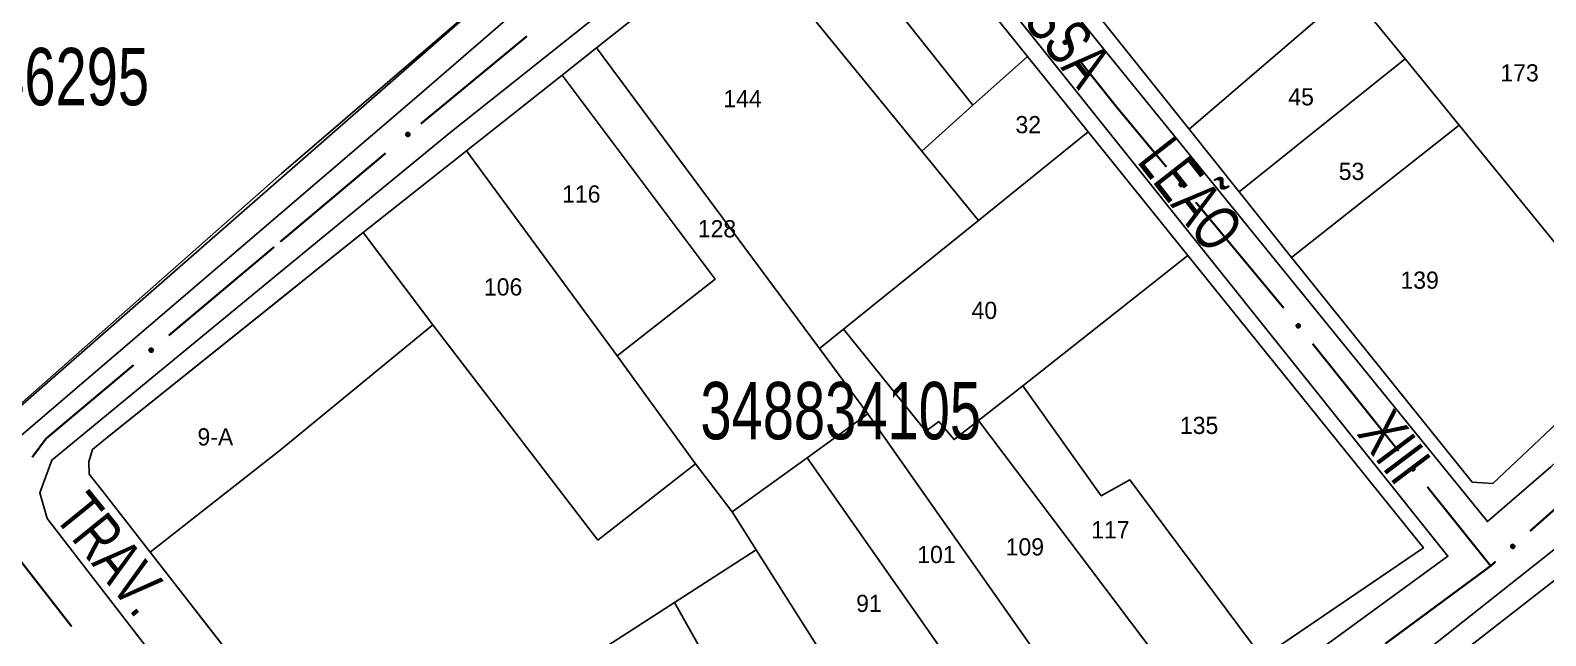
# Model space of a CAD drawing. Extents: x 199577 to 200882, y 4838726 to 4840156.
# Drawn here: x 199978.2 to 200110.4, y 4839618.1 to 4839670.9 of the extents above; entities that cross this region are included whole.
import ezdxf
from ezdxf.enums import TextEntityAlignment as Align

# ---------------------------------------------------------------- set-up
doc = ezdxf.new("R2010")
doc.units = 0
doc.header["$LTSCALE"] = 1.5
doc.header["$MEASUREMENT"] = 0
for name, color, linetype in [('CD_MALHA_LOTES', 7, 'CONTINUOUS'), ('CD_TXT_QUADRA', 2, 'CONTINUOUS'), ('RU-QUADRA', 210, 'CONTINUOUS'), ('SV-EIXO-RUA-PAV', 20, 'CONTINUOUS'), ('SV-RUA-PAVIM', 7, 'CONTINUOUS'), ('SV-TXT-RUA-PAV', 7, 'CONTINUOUS'), ('Th_NmrPorta', 1, 'CONTINUOUS')]:
    doc.layers.add(name, color=color, linetype=linetype)
doc.styles.add('ARIAL', font='ARIAL.SHX')

msp = doc.modelspace()

# ---------------------------------------------------------------- linework, layer by layer
at = {"layer": 'CD_MALHA_LOTES', "linetype": 'Continuous', "flags": 128}
for points in [[(200045.3, 4839683.43), (200048.45, 4839685.93), (200051.28, 4839685.9), (200065.18, 4839668.64)], [(200060.42, 4839664.38), (200045.3, 4839683.43)], [(200027.59, 4839669.4), (200040.35, 4839679.51)], [(200055.96, 4839660.38), (200040.35, 4839679.51)], [(200023.55, 4839678.56), (199954.6, 4839618.28)], [(200079.28, 4839662.29), (200093.3, 4839674.32)], [(200098.1, 4839668.43), (200093.3, 4839674.32)], [(200079.28, 4839662.29), (200070.67, 4839673.05)], [(200024.58, 4839667.01), (200027.59, 4839669.4)], [(200047.03, 4839643.18), (200027.59, 4839669.4)], [(200060.42, 4839664.38), (200065.18, 4839668.64)], [(200065.18, 4839668.64), (200070.48, 4839662.07)], [(200083.64, 4839656.83), (200098.1, 4839668.43)], [(200102.82, 4839662.64), (200098.1, 4839668.43)], [(200016.25, 4839660.41), (200024.58, 4839667.01)], [(200029.4, 4839642.55), (200037.93, 4839649.21), (200024.58, 4839667.01)], [(200055.96, 4839660.38), (200060.42, 4839664.38)], [(200083.64, 4839656.83), (200079.28, 4839662.29)], [(200088.21, 4839651.12), (200102.82, 4839662.64)], [(200118.5, 4839643.42), (200102.82, 4839662.64)], [(200070.48, 4839662.07), (200060.89, 4839654.34)], [(200070.48, 4839662.07), (200079.17, 4839651.29)], [(200007.25, 4839653.29), (200016.25, 4839660.41)], [(200029.4, 4839642.55), (200016.25, 4839660.41)], [(200060.89, 4839654.34), (200055.96, 4839660.38)], [(200088.21, 4839651.12), (200083.64, 4839656.83)], [(200049.12, 4839644.86), (200060.89, 4839654.34)], [(200007.25, 4839653.29), (199984.9, 4839635.42), (199983.63, 4839634.38)], [(200013.31, 4839645.24), (200007.25, 4839653.29)], [(200064.76, 4839639.91), (200079.17, 4839651.29)], [(200079.17, 4839651.29), (200099.7, 4839625.81), (200085.64, 4839616.24)], [(200105.76, 4839631.4), (200103.97, 4839631.51), (200088.21, 4839651.12)], [(200000, 4839634.31), (200013.31, 4839645.24)], [(200027.71, 4839626.47), (200013.31, 4839645.24)], [(200047.03, 4839643.18), (200049.12, 4839644.86)], [(200060.9, 4839636.89), (200058.78, 4839635.24), (200057.44, 4839636.81), (200056.3, 4839635.96), (200049.12, 4839644.86)], [(200036.23, 4839633.12), (200029.4, 4839642.55)], [(200051.26, 4839637.48), (200047.03, 4839643.18)], [(200118.5, 4839643.42), (200105.76, 4839631.4)], [(200060.9, 4839636.89), (200064.76, 4839639.91)], [(200085.64, 4839616.24), (200074.1, 4839631.73), (200071.61, 4839630.33), (200064.76, 4839639.91)], [(200045.97, 4839633.65), (200051.26, 4839637.48)], [(200072.49, 4839607.27), (200051.26, 4839637.48)], [(200079.61, 4839612.12), (200060.9, 4839636.89)], [(199983.63, 4839634.38), (199983.3, 4839633.29), (199983.35, 4839632.21), (199984.46, 4839630.81), (199988.67, 4839625.42)], [(199988.67, 4839625.42), (200000, 4839634.31)], [(200036.23, 4839633.12), (200027.71, 4839626.47)], [(200039.43, 4839628.93), (200036.23, 4839633.12)], [(200039.43, 4839628.93), (200045.97, 4839633.65)], [(200066.88, 4839603.8), (200045.97, 4839633.65)], [(200041.52, 4839625.63), (200039.43, 4839628.93)], [(200007.15, 4839601.7), (199988.67, 4839625.42)], [(200034.38, 4839621.03), (200041.52, 4839625.63)], [(200058.61, 4839598.67), (200041.52, 4839625.63)], [(200104.77, 4839618), (200113.02, 4839624.44)], [(200028.49, 4839617.23), (200034.38, 4839621.03)], [(200049.99, 4839593.33), (200034.38, 4839621.03)]]:
    msp.add_lwpolyline(points, dxfattribs=at)
at = {"layer": 'RU-QUADRA', "linetype": 'Continuous', "flags": 128}
for points in [[(200118.5, 4839643.41), (200105.76, 4839631.4), (200103.97, 4839631.51), (200088.21, 4839651.12), (200083.64, 4839656.83), (200079.28, 4839662.29), (200070.67, 4839673.05), (200057.06, 4839689.91), (200056.85, 4839691.31), (200057.54, 4839692.88), (200070.05, 4839703.06), (200077.02, 4839708.74), (200081.85, 4839712.67), (200086.23, 4839716.23), (200092.91, 4839721.69), (200099.23, 4839726.85), (200105.52, 4839731.99), (200110.86, 4839736.36)], [(200051.28, 4839685.9), (200065.18, 4839668.64), (200070.48, 4839662.07), (200079.17, 4839651.29), (200099.7, 4839625.81), (200083.16, 4839614.54)], [(200000, 4839610.87), (199984.46, 4839630.81), (199983.35, 4839632.21), (199983.3, 4839633.29), (199983.63, 4839634.38), (199984.9, 4839635.42), (200000, 4839647.49), (200003.64, 4839650.4), (200007.25, 4839653.29), (200016.25, 4839660.41), (200024.58, 4839667.01), (200027.59, 4839669.4), (200040.35, 4839679.51)]]:
    msp.add_lwpolyline(points, dxfattribs=at)
for points in [[(200000.12, 4839658.43), (200023.55, 4839678.56), (200000, 4839707.88), (199989.84, 4839719.57), (199950.14, 4839689.2), (199947.72, 4839691.9), (199895.17, 4839648.14), (199900.55, 4839642), (199898.34, 4839640.25), (199909.12, 4839628.26), (199905.39, 4839624.93), (199930.08, 4839597.17), (199954.6, 4839618.28)], [(200089.19, 4839605.85), (200101.24, 4839615.25), (200104.77, 4839618), (200113.02, 4839624.44), (200120.13, 4839629.98), (200137.06, 4839608.96), (200142.21, 4839602.58), (200147.16, 4839596.43), (200145.51, 4839595.29), (200153.13, 4839585.84), (200154.84, 4839586.9), (200157.3, 4839583.85), (200160.39, 4839580.02), (200159.37, 4839577), (200149.12, 4839571.53), (200143.31, 4839568.44), (200120.53, 4839556.29), (200114.15, 4839567.59), (200110.39, 4839572.45), (200103.46, 4839583.29)]]:
    msp.add_lwpolyline(points, close=True, dxfattribs=at)
at = {"layer": 'SV-EIXO-RUA-PAV', "const_width": 0.18}
for points in [[(200012.264174, 4839662.767534), (200021.520286, 4839670.404574)], [(200069.701946, 4839668.299247), (200072.818655, 4839664.389499)], [(200072.818655, 4839664.389499), (200072.89, 4839664.3)], [(200072.89, 4839664.3), (200077.292944, 4839659.006155)], [(200000.01, 4839652.48), (200009.194068, 4839660.203529)], [(200079.850734, 4839655.930816), (200087.524104, 4839646.704799)], [(199990.28255, 4839644.309514), (199999.471274, 4839652.027502)], [(200090.041744, 4839643.59668), (200097.546012, 4839634.232602)], [(199979.58, 4839635.32), (199987.219642, 4839641.736851)], [(199978.37371, 4839633.695968), (199979.566273, 4839635.301519)], [(199979.566273, 4839635.301519), (199979.58, 4839635.32)], [(200108.997147, 4839627.252073), (200117.984629, 4839635.203499)], [(200100.047435, 4839631.111242), (200105.05028, 4839624.868523)], [(199974.44, 4839628.4), (199981.815655, 4839618.934288)], [(200096.377739, 4839617.436746), (200105.228749, 4839623.96818)], [(200105.05028, 4839624.868523), (200105.57, 4839624.22)], [(200105.228749, 4839623.96818), (200105.57, 4839624.22)], [(200105.57, 4839624.22), (200106.00132, 4839624.601598)]]:
    msp.add_lwpolyline(points, dxfattribs=at)
at = {"layer": 'SV-EIXO-RUA-PAV'}
for points in [[(200068.451777, 4839670.044114), (200068.50045, 4839670.039318), (200068.541301, 4839670.025243), (200068.571994, 4839670.003697), (200068.594152, 4839669.977586), (200068.613812, 4839669.948319), (200068.627124, 4839669.914439), (200068.633568, 4839669.873563), (200068.6291, 4839669.824704), (200068.611931, 4839669.783804), (200068.592418, 4839669.752583), (200068.566521, 4839669.72791), (200068.537769, 4839669.709288), (200068.50212, 4839669.696624), (200068.460632, 4839669.690498), (200068.411611, 4839669.69618), (200068.371657, 4839669.710253), (200068.342516, 4839669.731873), (200068.317877, 4839669.758065), (200068.298163, 4839669.788185), (200068.285288, 4839669.821517), (200068.279195, 4839669.8633), (200068.285444, 4839669.911609), (200068.299026, 4839669.951619), (200068.320231, 4839669.981056), (200068.346564, 4839670.004733), (200068.375678, 4839670.024809), (200068.409178, 4839670.039607), (200068.451777, 4839670.044114)], [(200010.959116, 4839661.833469), (200010.963091, 4839661.882215), (200010.976476, 4839661.923297), (200010.997502, 4839661.954349), (200011.023237, 4839661.976943), (200011.052169, 4839661.997094), (200011.08582, 4839662.010974), (200011.126581, 4839662.018106), (200011.175509, 4839662.014461), (200011.216692, 4839661.997983), (200011.248238, 4839661.978998), (200011.273343, 4839661.95352), (200011.292447, 4839661.925086), (200011.305709, 4839661.889655), (200011.312533, 4839661.848277), (200011.307677, 4839661.799167), (200011.294279, 4839661.758981), (200011.273153, 4839661.72948), (200011.247379, 4839661.704403), (200011.217596, 4839661.684186), (200011.184484, 4839661.670751), (200011.142811, 4839661.663955), (200011.094403, 4839661.66939), (200011.05417, 4839661.682296), (200011.02438, 4839661.703002), (200011.000263, 4839661.728933), (200010.9797, 4839661.757705), (200010.964339, 4839661.790951), (200010.959116, 4839661.833469)], [(200078.564596, 4839657.649343), (200078.613358, 4839657.645558), (200078.654493, 4839657.632335), (200078.685627, 4839657.611431), (200078.708322, 4839657.585785), (200078.728586, 4839657.556933), (200078.742598, 4839657.523337), (200078.74989, 4839657.482604), (200078.746438, 4839657.433663), (200078.730122, 4839657.392415), (200078.711261, 4839657.360795), (200078.685882, 4839657.335589), (200078.657524, 4839657.316374), (200078.622145, 4839657.302973), (200078.580794, 4839657.295986), (200078.531665, 4839657.300649), (200078.491427, 4839657.313889), (200078.461844, 4839657.334899), (200078.436665, 4839657.360574), (200078.416331, 4839657.390278), (200078.402766, 4839657.423336), (200078.395807, 4839657.464983), (200078.401051, 4839657.513411), (200078.413799, 4839657.553695), (200078.434388, 4839657.583565), (200078.460223, 4839657.607784), (200078.488914, 4839657.628461), (200078.5221, 4839657.643952), (200078.564596, 4839657.649343)], [(200088.787082, 4839645.338319), (200088.835766, 4839645.333648), (200088.876654, 4839645.319679), (200088.907402, 4839645.298212), (200088.929627, 4839645.272157), (200088.949363, 4839645.242942), (200088.962762, 4839645.209096), (200088.969312, 4839645.168237), (200088.964969, 4839645.119367), (200088.947906, 4839645.078422), (200088.928473, 4839645.047151), (200088.90264, 4839645.022411), (200088.873937, 4839645.003715), (200088.838319, 4839644.99096), (200088.796848, 4839644.984726), (200088.747813, 4839644.990282), (200088.707822, 4839645.004252), (200088.678626, 4839645.025796), (200088.653919, 4839645.051925), (200088.634128, 4839645.081994), (200088.621167, 4839645.115293), (200088.614966, 4839645.15706), (200088.621091, 4839645.205385), (200088.634569, 4839645.24543), (200088.655698, 4839645.274921), (200088.68197, 4839645.298666), (200088.711032, 4839645.318817), (200088.744494, 4839645.333702), (200088.787082, 4839645.338319)], [(199988.570276, 4839643.015063), (199988.573824, 4839643.063843), (199988.586848, 4839643.105041), (199988.6076, 4839643.136276), (199988.633136, 4839643.159095), (199988.661889, 4839643.179499), (199988.695417, 4839643.193673), (199988.736115, 4839643.201163), (199988.785072, 4839643.197948), (199988.826399, 4839643.181832), (199988.85811, 4839643.163125), (199988.883438, 4839643.137868), (199988.90279, 4839643.109603), (199988.916363, 4839643.074289), (199988.92355, 4839643.032973), (199988.919125, 4839642.983822), (199988.90608, 4839642.94352), (199988.885214, 4839642.913836), (199988.859661, 4839642.888533), (199988.830056, 4839642.868055), (199988.797064, 4839642.85433), (199988.755452, 4839642.847169), (199988.706998, 4839642.852179), (199988.666653, 4839642.864731), (199988.636683, 4839642.885175), (199988.612339, 4839642.910893), (199988.591524, 4839642.939483), (199988.575872, 4839642.972593), (199988.570276, 4839643.015063)], [(200098.792772, 4839632.852881), (200098.841457, 4839632.84821), (200098.882344, 4839632.834241), (200098.913093, 4839632.812774), (200098.935318, 4839632.78672), (200098.955054, 4839632.757504), (200098.968452, 4839632.723658), (200098.975003, 4839632.6828), (200098.97066, 4839632.633929), (200098.953597, 4839632.592985), (200098.934164, 4839632.561713), (200098.90833, 4839632.536974), (200098.879627, 4839632.518277), (200098.84401, 4839632.505522), (200098.802539, 4839632.499288), (200098.753503, 4839632.504844), (200098.713513, 4839632.518814), (200098.684316, 4839632.540359), (200098.65961, 4839632.566488), (200098.639819, 4839632.596556), (200098.626858, 4839632.629856), (200098.620657, 4839632.671622), (200098.626782, 4839632.719948), (200098.64026, 4839632.759993), (200098.661389, 4839632.789484), (200098.68766, 4839632.813229), (200098.716723, 4839632.833379), (200098.750185, 4839632.848264), (200098.792772, 4839632.852881)], [(200107.318682, 4839625.914076), (200107.320976, 4839625.962931), (200107.332937, 4839626.00445), (200107.352881, 4839626.036207), (200107.377822, 4839626.059675), (200107.406042, 4839626.08081), (200107.439195, 4839626.095841), (200107.479686, 4839626.104373), (200107.52871, 4839626.102416), (200107.570437, 4839626.087367), (200107.602618, 4839626.069481), (200107.628586, 4839626.044883), (200107.648658, 4839626.017124), (200107.663133, 4839625.982171), (200107.671379, 4839625.941052), (200107.668218, 4839625.891804), (200107.656212, 4839625.851181), (200107.636115, 4839625.82097), (200107.611221, 4839625.79502), (200107.582152, 4839625.773788), (200107.549523, 4839625.75922), (200107.508108, 4839625.750993), (200107.459542, 4839625.754756), (200107.418888, 4839625.766268), (200107.388403, 4839625.785936), (200107.363406, 4839625.81102), (200107.341864, 4839625.839067), (200107.325367, 4839625.871764), (200107.318682, 4839625.914076)]]:
    msp.add_lwpolyline(points, close=True, dxfattribs=at)
for points in [[(200068.409178, 4839670.039607), (200068.6291, 4839669.824704)], [(200068.429596, 4839670.040082), (200068.627666, 4839669.850717)], [(200068.451777, 4839670.044114), (200068.633568, 4839669.873563)], [(200068.478184, 4839670.040424), (200068.625407, 4839669.899522)], [(200068.50045, 4839670.039318), (200068.627124, 4839669.914439)], [(200068.279195, 4839669.8633), (200068.460632, 4839669.690498)], [(200068.285288, 4839669.821517), (200068.411611, 4839669.69618)], [(200068.285444, 4839669.911609), (200068.50212, 4839669.696624)], [(200068.285909, 4839669.885405), (200068.479078, 4839669.695622)], [(200068.287535, 4839669.839586), (200068.430923, 4839669.699115)], [(200068.292805, 4839669.929293), (200068.516176, 4839669.706)], [(200068.294928, 4839669.801853), (200068.387252, 4839669.707928)], [(200068.298163, 4839669.788185), (200068.371657, 4839669.710253)], [(200068.299026, 4839669.951619), (200068.537769, 4839669.709288)], [(200068.31119, 4839669.963144), (200068.549872, 4839669.720646)], [(200068.320231, 4839669.981056), (200068.566521, 4839669.72791)], [(200068.334679, 4839669.990594), (200068.57633, 4839669.739993)], [(200068.346564, 4839670.004733), (200068.592418, 4839669.752583)], [(200068.364338, 4839670.012492), (200068.600468, 4839669.773195)], [(200068.375678, 4839670.024809), (200068.611931, 4839669.783804)], [(200068.395266, 4839670.028421), (200068.618003, 4839669.808113)], [(200068.523772, 4839670.031395), (200068.614178, 4839669.937686)], [(200068.541301, 4839670.025243), (200068.613812, 4839669.948319)], [(200010.959116, 4839661.833469), (200011.126581, 4839662.018106)], [(200010.96236, 4839661.859933), (200011.100764, 4839662.009508)], [(200010.963091, 4839661.882215), (200011.08582, 4839662.010974)], [(200010.96352, 4839661.811358), (200011.149524, 4839662.012589)], [(200010.964339, 4839661.790951), (200011.175509, 4839662.014461)], [(200010.970621, 4839661.905667), (200011.062794, 4839661.997639)], [(200010.975758, 4839661.777229), (200011.192284, 4839662.003644)], [(200010.976476, 4839661.923297), (200011.052169, 4839661.997094)], [(200010.9797, 4839661.757705), (200011.216692, 4839661.997983)], [(200010.992206, 4839661.746574), (200011.227493, 4839661.9867)], [(200011.000263, 4839661.728933), (200011.248238, 4839661.978998)], [(200011.0146, 4839661.717288), (200011.261097, 4839661.963124)], [(200011.02438, 4839661.703002), (200011.273343, 4839661.95352)], [(200011.042441, 4839661.694265), (200011.280886, 4839661.936996)], [(200011.05417, 4839661.682296), (200011.292447, 4839661.925086)], [(200011.076598, 4839661.676452), (200011.296097, 4839661.903551)], [(200011.094403, 4839661.66939), (200011.305709, 4839661.889655)], [(200011.120595, 4839661.670296), (200011.307098, 4839661.866633)], [(200011.142811, 4839661.663955), (200011.312533, 4839661.848277)], [(200011.166381, 4839661.672693), (200011.304417, 4839661.818426)], [(200011.184484, 4839661.670751), (200011.307677, 4839661.799167)], [(200011.203983, 4839661.680721), (200011.29634, 4839661.774613)], [(200011.217596, 4839661.684186), (200011.294279, 4839661.758981)], [(200078.395807, 4839657.464983), (200078.580794, 4839657.295986)], [(200078.401051, 4839657.513411), (200078.622145, 4839657.302973)], [(200078.40206, 4839657.487223), (200078.599129, 4839657.301493)], [(200078.402766, 4839657.423336), (200078.531665, 4839657.300649)], [(200078.404637, 4839657.441447), (200078.550912, 4839657.303985)], [(200078.408043, 4839657.531244), (200078.636003, 4839657.312639)], [(200078.412812, 4839657.403876), (200078.507067, 4839657.311889)], [(200078.413799, 4839657.553695), (200078.657524, 4839657.316374)], [(200078.416331, 4839657.390278), (200078.491427, 4839657.313889)], [(200078.425721, 4839657.56547), (200078.669388, 4839657.327981)], [(200078.434388, 4839657.583565), (200078.685882, 4839657.335589)], [(200078.448635, 4839657.593402), (200078.695438, 4839657.347873)], [(200078.460223, 4839657.607784), (200078.711261, 4839657.360795)], [(200078.477833, 4839657.615911), (200078.718882, 4839657.38157)], [(200078.488914, 4839657.628461), (200078.730122, 4839657.392415)], [(200078.508423, 4839657.632479), (200078.735688, 4839657.416845)], [(200078.5221, 4839657.643952), (200078.746438, 4839657.433663)], [(200078.542503, 4839657.644851), (200078.744464, 4839657.45964)], [(200078.564596, 4839657.649343), (200078.74989, 4839657.482604)], [(200078.591074, 4839657.646202), (200078.741191, 4839657.508387)], [(200078.613358, 4839657.645558), (200078.742598, 4839657.523337)], [(200078.63684, 4839657.638121), (200078.729173, 4839657.546311)], [(200078.654493, 4839657.632335), (200078.728586, 4839657.556933)], [(200088.614966, 4839645.15706), (200088.796848, 4839644.984726)], [(200088.621091, 4839645.205385), (200088.838319, 4839644.99096)], [(200088.621167, 4839645.115293), (200088.747813, 4839644.990282)], [(200088.621623, 4839645.179183), (200088.815281, 4839644.989898)], [(200088.623367, 4839645.133367), (200088.767117, 4839644.993267)], [(200088.628405, 4839645.223088), (200088.852352, 4839645.000372)], [(200088.630857, 4839645.095654), (200088.723423, 4839645.001967)], [(200088.634128, 4839645.081994), (200088.707822, 4839645.004252)], [(200088.634569, 4839645.24543), (200088.873937, 4839645.003715)], [(200088.646704, 4839645.256986), (200088.886009, 4839645.015104)], [(200088.655698, 4839645.274921), (200088.90264, 4839645.022411)], [(200088.670122, 4839645.284496), (200088.912418, 4839645.034519)], [(200088.68197, 4839645.298666), (200088.928473, 4839645.047151)], [(200088.699724, 4839645.306471), (200088.93647, 4839645.067783)], [(200088.711032, 4839645.318817), (200088.947906, 4839645.078422)], [(200088.730611, 4839645.32248), (200088.953915, 4839645.102747)], [(200088.744494, 4839645.333702), (200088.964969, 4839645.119367)], [(200088.76491, 4839645.33423), (200088.963469, 4839645.145376)], [(200088.787082, 4839645.338319), (200088.969312, 4839645.168237)], [(200088.813497, 4839645.334697), (200088.961083, 4839645.194174)], [(200088.835766, 4839645.333648), (200088.962762, 4839645.209096)], [(200088.859109, 4839645.325785), (200088.949756, 4839645.23231)], [(200088.876654, 4839645.319679), (200088.949363, 4839645.242942)], [(199988.570276, 4839643.015063), (199988.736115, 4839643.201163)], [(199988.573288, 4839643.041555), (199988.710374, 4839643.192339)], [(199988.573824, 4839643.063843), (199988.695417, 4839643.193673)], [(199988.574875, 4839642.992992), (199988.759105, 4839643.195848)], [(199988.575872, 4839642.972593), (199988.785072, 4839643.197948)], [(199988.581147, 4839643.08736), (199988.672509, 4839643.180137)], [(199988.586848, 4839643.105041), (199988.661889, 4839643.179499)], [(199988.587411, 4839642.958972), (199988.801942, 4839643.187279)], [(199988.591524, 4839642.939483), (199988.826399, 4839643.181832)], [(199988.604127, 4839642.928463), (199988.837298, 4839643.170644)], [(199988.612339, 4839642.910893), (199988.85811, 4839643.163125)], [(199988.626778, 4839642.899374), (199988.871108, 4839643.147365)], [(199988.636683, 4839642.885175), (199988.883438, 4839643.137868)], [(199988.65482, 4839642.876596), (199988.891126, 4839643.121411)], [(199988.666653, 4839642.864731), (199988.90279, 4839643.109603)], [(199988.689132, 4839642.859084), (199988.90663, 4839643.088101)], [(199988.706998, 4839642.852179), (199988.916363, 4839643.074289)], [(199988.733181, 4839642.853315), (199988.917954, 4839643.051281)], [(199988.755452, 4839642.847169), (199988.92355, 4839643.032973)], [(199988.778944, 4839642.856113), (199988.915696, 4839643.003052)], [(199988.797064, 4839642.85433), (199988.919125, 4839642.983822)], [(199988.816475, 4839642.864471), (199988.908004, 4839642.95917)], [(199988.830056, 4839642.868055), (199988.90608, 4839642.94352)], [(200098.620657, 4839632.671622), (200098.802539, 4839632.499288)], [(200098.626782, 4839632.719948), (200098.84401, 4839632.505522)], [(200098.626858, 4839632.629856), (200098.753503, 4839632.504844)], [(200098.627314, 4839632.693745), (200098.820972, 4839632.504461)], [(200098.629058, 4839632.64793), (200098.772807, 4839632.50783)], [(200098.634096, 4839632.73765), (200098.858043, 4839632.514934)], [(200098.636548, 4839632.610217), (200098.729114, 4839632.51653)], [(200098.639819, 4839632.596556), (200098.713513, 4839632.518814)], [(200098.64026, 4839632.759993), (200098.879627, 4839632.518277)], [(200098.652394, 4839632.771549), (200098.8917, 4839632.529667)], [(200098.661389, 4839632.789484), (200098.90833, 4839632.536974)], [(200098.675812, 4839632.799059), (200098.918109, 4839632.549081)], [(200098.68766, 4839632.813229), (200098.934164, 4839632.561713)], [(200098.705415, 4839632.821034), (200098.942161, 4839632.582346)], [(200098.716723, 4839632.833379), (200098.953597, 4839632.592985)], [(200098.736301, 4839632.837042), (200098.959606, 4839632.617309)], [(200098.750185, 4839632.848264), (200098.97066, 4839632.633929)], [(200098.770601, 4839632.848792), (200098.969159, 4839632.659938)], [(200098.792772, 4839632.852881), (200098.975003, 4839632.6828)], [(200098.819188, 4839632.849259), (200098.966774, 4839632.708737)], [(200098.841457, 4839632.84821), (200098.968452, 4839632.723658)], [(200098.8648, 4839632.840348), (200098.955447, 4839632.746872)], [(200098.882344, 4839632.834241), (200098.955054, 4839632.757504)], [(200107.318682, 4839625.914076), (200107.479686, 4839626.104373)], [(200107.320976, 4839625.962931), (200107.439195, 4839626.095841)], [(200107.321012, 4839625.940637), (200107.454181, 4839626.094891)], [(200107.323846, 4839625.89213), (200107.502805, 4839626.099651)], [(200107.325367, 4839625.871764), (200107.52871, 4839626.102416)], [(200107.327692, 4839625.986628), (200107.416642, 4839626.081721)], [(200107.332937, 4839626.00445), (200107.406042, 4839626.08081)], [(200107.337252, 4839625.858443), (200107.545848, 4839626.092185)], [(200107.341864, 4839625.839067), (200107.570437, 4839626.087367)], [(200107.354746, 4839625.828373), (200107.58162, 4839626.076463)], [(200107.363406, 4839625.81102), (200107.602618, 4839626.069481)], [(200107.378136, 4839625.799876), (200107.616016, 4839626.05406)], [(200107.388403, 4839625.785936), (200107.628586, 4839626.044883)], [(200107.406754, 4839625.777826), (200107.636694, 4839626.028628)], [(200107.418888, 4839625.766268), (200107.648658, 4839626.017124)], [(200107.441504, 4839625.7612), (200107.653049, 4839625.995728)], [(200107.459542, 4839625.754756), (200107.663133, 4839625.982171)], [(200107.485687, 4839625.756565), (200107.665315, 4839625.959211)], [(200107.508108, 4839625.750993), (200107.671379, 4839625.941052)], [(200107.531363, 4839625.760537), (200107.664296, 4839625.91094)], [(200107.549523, 4839625.75922), (200107.668218, 4839625.891804)], [(200107.568667, 4839625.769856), (200107.657734, 4839625.866875)], [(200107.582152, 4839625.773788), (200107.656212, 4839625.851181)]]:
    msp.add_lwpolyline(points, dxfattribs=at)
at = {"layer": 'SV-RUA-PAVIM', "linetype": 'Continuous'}
for points in [[(200055.37, 4839689.57, 7.27), (200055.7, 4839694.4, 7.27), (200075.42, 4839710.87, 6.95), (200090.87, 4839722.97, 6.95), (200126.78, 4839752.72, 7.8), (200128.55, 4839754.09, 7.8), (200129.83, 4839754.18, 7.8), (200130.81, 4839753.16, 7.87), (200132.98, 4839751.07, 7.87), (200144.65, 4839738.39, 9.05), (200175.3, 4839702.46, 11.01), (200177.46, 4839700.06, 11.01), (200177.52, 4839697.86, 11.01), (200174.9, 4839695.44, 11.01), (200127.14, 4839648.07, 10.96), (200110.82, 4839632.86, 9.89), (200105.28, 4839628.08, 9.78)], [(200143.93, 4839567.48, 12.05), (200161.76, 4839577.11, 12.05), (200162.36, 4839577.72, 12.09), (200162.43, 4839578.94, 12.09), (200162.43, 4839578.95, 12.09), (200161.08, 4839580.66, 12.09), (200161.07, 4839580.66, 12.09), (200146.51, 4839599.49, 11.71), (200125.64, 4839625.74, 11.97), (200121.32, 4839631.33, 11.97), (200121.27, 4839631.34, 11.97), (200120.51, 4839631.6, 11.97), (200120.49, 4839631.63, 11.97), (200119.51, 4839631.67, 11.97), (200118.48, 4839631.49, 11.97), (200099.65, 4839616.59, 11.98), (200088.05, 4839607.82, 9.65), (200087.43, 4839607.25, 9.65), (200087.09, 4839605.8, 9.65), (200087.35, 4839604.36, 9.65), (200118.38, 4839554.97, 9.54), (200119.48, 4839554.48, 9.54)]]:
    msp.add_polyline3d(points, close=True, dxfattribs=at)
for points in [[(200000, 4839711.21, 4.15), (200025.26, 4839680.25, 7.34), (200025.8, 4839678.29, 7.34), (200025.82, 4839677.55, 7.34), (200025.41, 4839676.8, 7.34), (200011.93, 4839665.12, 7.34), (200000, 4839654.92, 7.34)], [(200020.74, 4839575.32, 7.34), (200054.91, 4839593.7, 9.26), (200066.67, 4839601.02, 9.24), (200076.47, 4839607.34, 9.38), (200088.16, 4839615.09, 9.61), (200101.84, 4839625.06, 9.78), (200052.15, 4839687.23, 8.89), (200049.9, 4839688.04, 8.89), (200047.36, 4839687.88, 8.89), (200014.95, 4839662.1, 5.13), (200000, 4839649.82, 4.89)], [(199977.24, 4839635.46, 5.37), (200000, 4839654.92, 7.34)], [(200000, 4839649.82, 4.89), (199980.08, 4839633.45, 4.89), (199979.05, 4839630.6, 5.59), (199979.69, 4839628.37, 5.6), (200000, 4839602.05, 6.38)]]:
    msp.add_polyline3d(points, dxfattribs=at)

# ---------------------------------------------------------------- texts
at = {"layer": 'CD_TXT_QUADRA', "style": 'ARIAL', "width": 0.7}
for s, p in [('348746295', (199964.095309, 4839664.380648)), ('348834105', (200036.65, 4839635.26))]:
    msp.add_text(s, height=5, dxfattribs=at).set_placement(p)
at = {"layer": 'SV-TXT-RUA-PAV', "style": 'ARIAL', "width": 0.7}
for s, rotation, p in [('TRAVESSA', 309, (200056.52, 4839681.84)), ('LEÃO', 308, (200074.64, 4839659.48)), ('XIII', 307, (200093.82, 4839635.73)), ('TRAV.', 309, (199980.19, 4839628.49))]:
    msp.add_text(s, height=4, rotation=rotation, dxfattribs=at).set_placement(p)
at = {"layer": 'Th_NmrPorta', "color": 1}
for s, p in [('173', (200106.416739, 4839667.207818)), ('144', (200038.646965, 4839664.95585)), ('45', (200087.92134, 4839665.119825)), ('32', (200064.126266, 4839662.692573)), ('53', (200092.32134, 4839658.619825)), ('116', (200024.586965, 4839656.64585)), ('128', (200036.419836, 4839653.61592)), ('106', (200017.766965, 4839648.54585)), ('139', (200097.702233, 4839649.134682)), ('40', (200060.296266, 4839646.502573)), ('135', (200078.467985, 4839636.473156)), ('9-A', (199992.786266, 4839635.472573)), ('117', (200070.732573, 4839627.373734)), ('109', (200063.272573, 4839625.883734)), ('101', (200055.560979, 4839625.216396)), ('91', (200050.230979, 4839620.956396))]:
    msp.add_text(s, height=1.5, dxfattribs=at).set_placement(p, align=Align.MIDDLE_LEFT)

doc.saveas('drawing.dxf')
